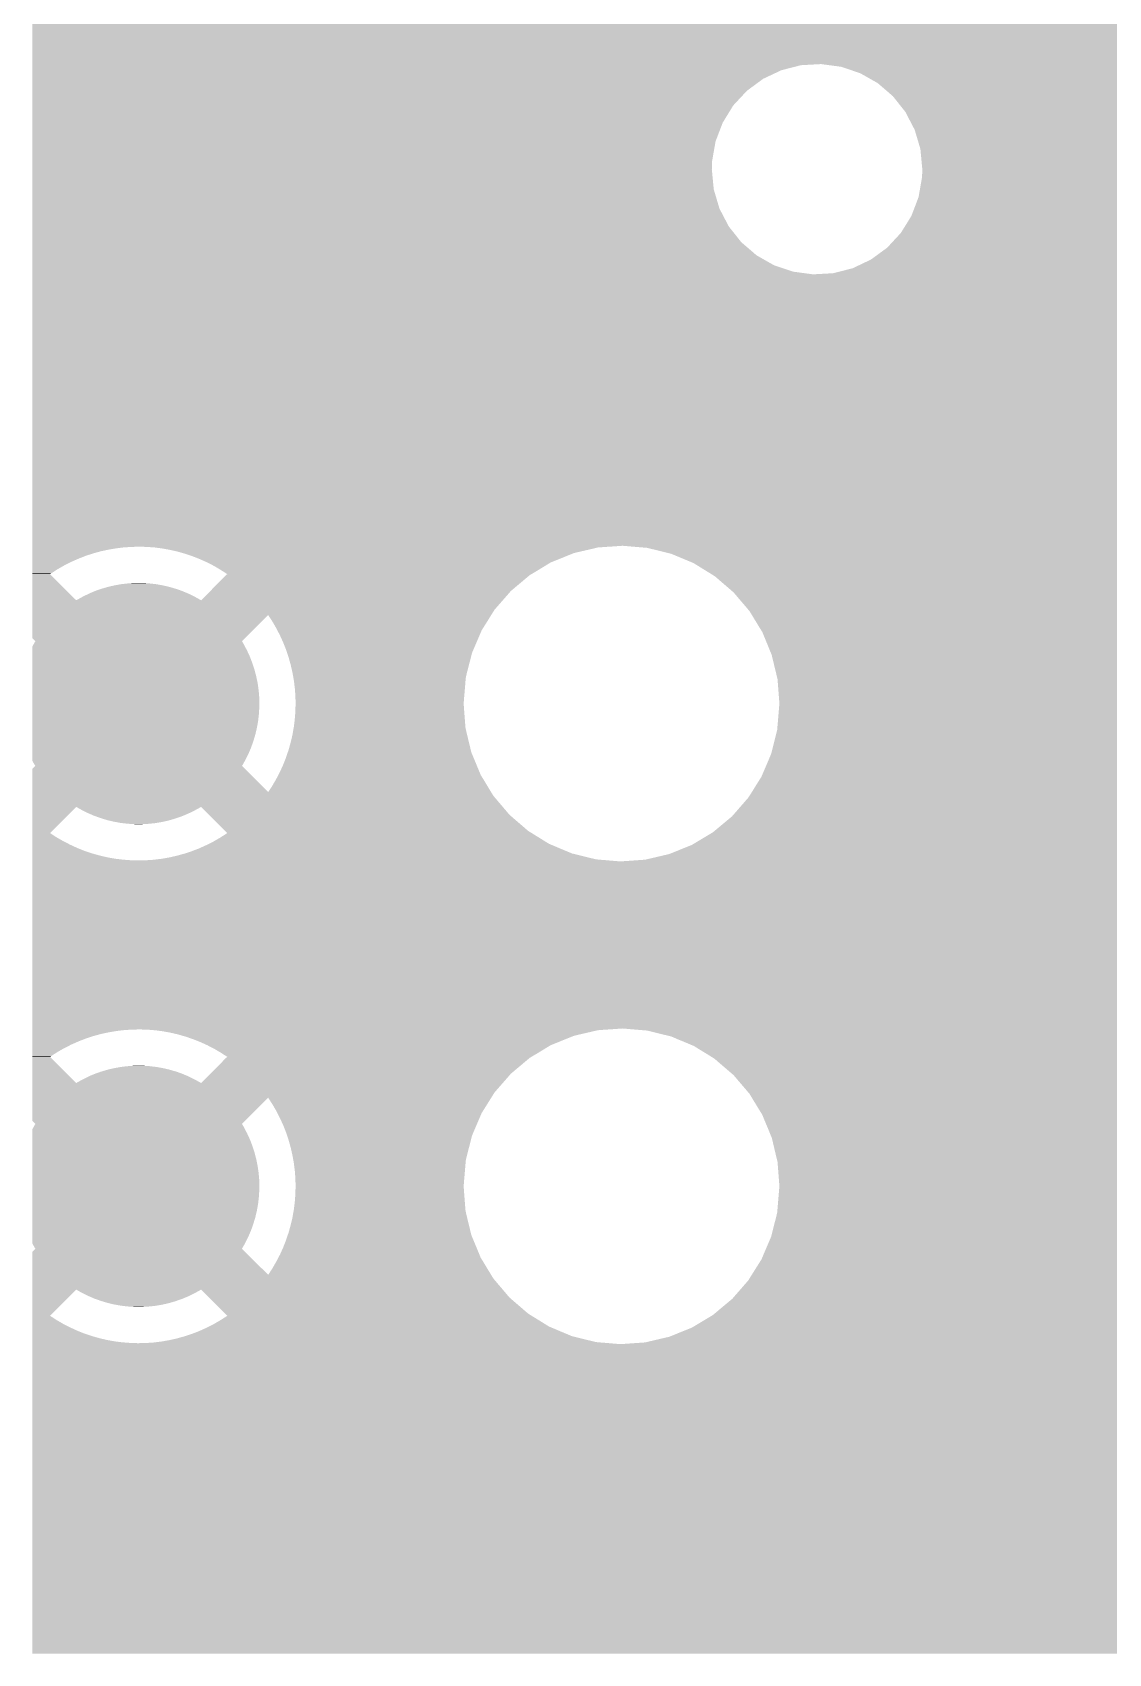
# Model space of a CAD drawing. Extents: x 295 to 953, y 10 to 290.
# Drawn here: x 737.62 to 750.07, y 71.79 to 90.56 of the extents above; entities that cross this region are included whole.
import ezdxf

# ---------------------------------------------------------------- set-up
doc = ezdxf.new("R2010")
doc.units = 0
doc.header["$LTSCALE"] = 5
doc.header["$MEASUREMENT"] = 0
doc.layers.add('PWR1', color=7, linetype='CONTINUOUS')

msp = doc.modelspace()

# ---------------------------------------------------------------- linework, layer by layer
at = {"layer": 'PWR1'}
for points in [[(737.616, 90.194), (737.616, 91.252), (832.612, 90.194), (832.612, 91.252)], [(737.616, 90.181), (737.616, 90.194), (746.509, 90.181), (746.742, 90.194)], [(737.616, 90.123), (737.616, 90.181), (746.283, 90.123), (746.509, 90.181)], [(737.616, 90.024), (737.616, 90.123), (746.073, 90.024), (746.283, 90.123)], [(746.973, 90.163), (746.742, 90.194), (832.612, 90.163), (832.612, 90.194)], [(747.194, 90.089), (746.973, 90.163), (832.612, 90.089), (832.612, 90.163)], [(747.397, 89.974), (747.194, 90.089), (832.612, 89.974), (832.612, 90.089)], [(737.616, 89.886), (737.616, 90.024), (745.885, 89.886), (746.073, 90.024)], [(747.574, 89.822), (747.397, 89.974), (832.612, 89.822), (832.612, 89.974)], [(737.616, 89.715), (737.616, 89.886), (745.726, 89.715), (745.885, 89.886)], [(737.616, 89.516), (737.616, 89.715), (745.604, 89.516), (745.726, 89.715)], [(747.718, 89.64), (747.574, 89.822), (832.612, 89.64), (832.612, 89.822)], [(747.793, 89.496), (747.718, 89.64), (832.612, 89.496), (832.612, 89.64)], [(737.616, 89.299), (737.616, 89.516), (745.521, 89.299), (745.604, 89.516)], [(747.8, 89.482), (747.793, 89.496), (796.801, 89.482), (797.034, 89.496)], [(747.826, 89.433), (747.8, 89.482), (796.606, 89.433), (796.801, 89.482)], [(747.828, 89.425), (747.826, 89.433), (796.575, 89.425), (796.606, 89.433)], [(747.858, 89.325), (747.828, 89.425), (796.365, 89.325), (796.575, 89.425)], [(737.616, 89.069), (737.616, 89.299), (745.481, 89.069), (745.521, 89.299)], [(747.892, 89.209), (747.858, 89.325), (796.206, 89.209), (796.365, 89.325)], [(747.894, 89.187), (747.892, 89.209), (796.177, 89.187), (796.206, 89.209)], [(747.91, 89.016), (747.894, 89.187), (796.018, 89.016), (796.177, 89.187)], [(737.616, 88.977), (737.616, 89.069), (745.478, 88.977), (745.481, 89.069)], [(737.616, 88.745), (737.616, 88.977), (745.5, 88.745), (745.478, 88.977)], [(747.914, 88.977), (747.91, 89.016), (795.994, 88.977), (796.018, 89.016)], [(747.911, 88.885), (747.914, 88.977), (795.938, 88.885), (795.994, 88.977)], [(747.871, 88.656), (747.899, 88.818), (795.834, 88.656), (795.896, 88.818)], [(747.899, 88.818), (747.911, 88.885), (795.896, 88.818), (795.938, 88.885)], [(737.616, 88.522), (737.616, 88.745), (745.566, 88.522), (745.5, 88.745)], [(747.788, 88.438), (747.85, 88.6), (795.785, 88.438), (795.813, 88.6)], [(747.85, 88.6), (747.871, 88.656), (795.813, 88.6), (795.834, 88.656)], [(737.616, 88.315), (737.616, 88.522), (745.674, 88.315), (745.566, 88.522)], [(747.747, 88.37), (747.788, 88.438), (795.773, 88.37), (795.785, 88.438)], [(737.616, 88.132), (737.616, 88.315), (745.819, 88.132), (745.674, 88.315)], [(747.507, 88.068), (747.666, 88.24), (795.79, 88.068), (795.774, 88.24)], [(747.666, 88.24), (747.69, 88.279), (795.774, 88.24), (795.77, 88.279)], [(747.69, 88.279), (747.747, 88.37), (795.77, 88.279), (795.773, 88.37)], [(737.616, 87.98), (737.616, 88.132), (745.996, 87.98), (745.819, 88.132)], [(747.319, 87.931), (747.478, 88.047), (795.826, 87.931), (795.792, 88.047)], [(747.478, 88.047), (747.507, 88.068), (795.792, 88.047), (795.79, 88.068)], [(737.616, 87.865), (737.616, 87.98), (746.198, 87.865), (745.996, 87.98)], [(737.616, 87.791), (737.616, 87.865), (746.419, 87.791), (746.198, 87.865)], [(747.078, 87.823), (747.109, 87.831), (795.858, 87.823), (795.856, 87.831)], [(747.109, 87.831), (747.319, 87.931), (795.856, 87.831), (795.826, 87.931)], [(737.616, 87.76), (737.616, 87.791), (746.65, 87.76), (746.419, 87.791)], [(737.616, 87.616), (737.616, 87.76), (795.966, 87.616), (795.891, 87.76)], [(746.65, 87.76), (746.883, 87.773), (795.891, 87.76), (795.884, 87.773)], [(746.883, 87.773), (747.078, 87.823), (795.884, 87.773), (795.858, 87.823)], [(737.616, 87.434), (737.616, 87.616), (796.111, 87.434), (795.966, 87.616)], [(737.616, 87.282), (737.616, 87.434), (796.288, 87.282), (796.111, 87.434)], [(737.616, 87.167), (737.616, 87.282), (796.49, 87.167), (796.288, 87.282)], [(737.616, 87.092), (737.616, 87.167), (796.711, 87.092), (796.49, 87.167)], [(737.616, 87.061), (737.616, 87.092), (796.942, 87.061), (796.711, 87.092)], [(737.616, 85.864), (737.616, 87.061), (832.612, 85.864), (832.612, 87.061)], [(737.616, 85.85), (737.616, 85.864), (753.634, 85.85), (753.867, 85.864)], [(737.616, 85.793), (737.616, 85.85), (753.408, 85.793), (753.634, 85.85)], [(737.616, 85.693), (737.616, 85.793), (753.197, 85.693), (753.408, 85.793)], [(737.616, 85.555), (737.616, 85.693), (753.009, 85.555), (753.197, 85.693)], [(737.616, 85.384), (737.616, 85.555), (752.851, 85.384), (753.009, 85.555)], [(737.616, 85.186), (737.616, 85.384), (752.728, 85.186), (752.851, 85.384)], [(737.616, 84.968), (737.616, 85.186), (752.646, 84.968), (752.728, 85.186)], [(737.616, 84.738), (737.616, 84.968), (752.606, 84.738), (752.646, 84.968)], [(737.616, 84.646), (737.616, 84.738), (752.603, 84.646), (752.606, 84.738)], [(737.616, 84.618), (737.616, 84.646), (752.605, 84.618), (752.603, 84.646)], [(737.616, 84.607), (737.616, 84.618), (744.29, 84.607), (744.444, 84.618)], [(737.616, 84.605), (737.616, 84.607), (738.763, 84.605), (738.853, 84.607)], [(737.616, 84.599), (737.616, 84.605), (738.673, 84.599), (738.763, 84.605)], [(737.616, 84.588), (737.616, 84.599), (738.583, 84.588), (738.673, 84.599)], [(737.616, 84.573), (737.616, 84.588), (738.495, 84.573), (738.583, 84.588)], [(737.616, 84.554), (737.616, 84.573), (738.407, 84.554), (738.495, 84.573)], [(737.616, 84.53), (737.616, 84.554), (738.32, 84.53), (738.407, 84.554)], [(737.616, 84.502), (737.616, 84.53), (738.234, 84.502), (738.32, 84.53)], [(737.616, 84.469), (737.616, 84.502), (738.15, 84.469), (738.234, 84.502)], [(737.616, 84.433), (737.616, 84.469), (738.068, 84.433), (738.15, 84.469)], [(738.943, 84.605), (738.853, 84.607), (744.253, 84.605), (744.29, 84.607)], [(739.028, 84.598), (738.943, 84.605), (744.16, 84.598), (744.253, 84.605)], [(739.033, 84.598), (739.028, 84.598), (744.158, 84.598), (744.16, 84.598)], [(739.122, 84.586), (739.033, 84.598), (744.108, 84.586), (744.158, 84.598)], [(739.211, 84.57), (739.122, 84.586), (744.04, 84.57), (744.108, 84.586)], [(739.298, 84.55), (739.211, 84.57), (743.952, 84.55), (744.04, 84.57)], [(739.356, 84.533), (739.298, 84.55), (743.881, 84.533), (743.952, 84.55)], [(739.385, 84.525), (739.356, 84.533), (743.861, 84.525), (743.881, 84.533)], [(739.47, 84.496), (739.385, 84.525), (743.79, 84.496), (743.861, 84.525)], [(739.554, 84.463), (739.47, 84.496), (743.708, 84.463), (743.79, 84.496)], [(739.636, 84.426), (739.554, 84.463), (743.617, 84.426), (743.708, 84.463)], [(744.729, 84.594), (744.444, 84.618), (752.608, 84.594), (752.605, 84.618)], [(745.006, 84.526), (744.729, 84.594), (752.614, 84.526), (752.608, 84.594)], [(745.27, 84.416), (745.006, 84.526), (752.625, 84.416), (752.614, 84.526)], [(737.616, 84.392), (737.616, 84.433), (737.987, 84.392), (738.068, 84.433)], [(737.616, 84.348), (737.616, 84.392), (737.909, 84.348), (737.987, 84.392)], [(737.616, 84.299), (737.616, 84.348), (737.833, 84.299), (737.909, 84.348)], [(737.616, 84.29), (737.616, 84.299), (737.82, 84.29), (737.833, 84.299)], [(737.616, 83.987), (737.616, 84.29), (738.123, 83.987), (737.82, 84.29)], [(739.716, 84.385), (739.636, 84.426), (743.548, 84.385), (743.616, 84.426)], [(739.636, 84.426), (739.636, 84.426), (743.616, 84.426), (743.617, 84.426)], [(739.675, 84.095), (739.858, 84.279), (743.153, 84.095), (743.372, 84.279)], [(739.794, 84.339), (739.716, 84.385), (743.473, 84.339), (743.548, 84.385)], [(739.87, 84.29), (739.794, 84.339), (743.391, 84.29), (743.473, 84.339)], [(739.858, 84.279), (739.87, 84.29), (743.372, 84.279), (743.391, 84.29)], [(745.272, 84.414), (745.27, 84.416), (752.625, 84.414), (752.625, 84.416)], [(745.513, 84.265), (745.272, 84.414), (752.669, 84.265), (752.625, 84.414)], [(745.599, 84.191), (745.513, 84.265), (752.691, 84.191), (752.669, 84.265)], [(738.277, 84.068), (738.336, 84.092), (739.412, 84.068), (739.354, 84.092)], [(738.336, 84.092), (738.35, 84.098), (739.354, 84.092), (739.339, 84.098)], [(738.35, 84.098), (738.411, 84.119), (739.339, 84.098), (739.28, 84.119)], [(738.411, 84.119), (738.425, 84.123), (739.28, 84.119), (739.264, 84.123)], [(738.425, 84.123), (738.487, 84.141), (739.264, 84.123), (739.204, 84.141)], [(738.487, 84.141), (738.501, 84.145), (739.204, 84.141), (739.188, 84.145)], [(738.501, 84.145), (738.564, 84.159), (739.188, 84.145), (739.127, 84.159)], [(738.564, 84.159), (738.578, 84.162), (739.127, 84.159), (739.11, 84.162)], [(738.578, 84.162), (738.642, 84.173), (739.11, 84.162), (739.05, 84.173)], [(738.642, 84.173), (738.656, 84.175), (739.05, 84.173), (739.031, 84.175)], [(738.656, 84.175), (738.722, 84.182), (739.031, 84.175), (738.971, 84.182)], [(738.722, 84.182), (738.734, 84.184), (738.971, 84.182), (738.95, 84.184)], [(738.734, 84.184), (738.805, 84.187), (738.95, 84.184), (738.892, 84.187)], [(738.805, 84.187), (738.813, 84.188), (738.892, 84.187), (738.813, 84.188)], [(739.567, 83.987), (739.675, 84.095), (743.059, 83.987), (743.153, 84.095)], [(745.729, 84.079), (745.599, 84.191), (752.749, 84.079), (752.691, 84.191)], [(745.81, 83.984), (745.729, 84.079), (752.798, 83.984), (752.749, 84.079)], [(737.616, 83.88), (737.616, 83.987), (742.965, 83.88), (743.059, 83.987)], [(738.123, 83.987), (738.137, 83.995), (739.567, 83.987), (739.553, 83.995)], [(738.137, 83.995), (738.193, 84.026), (739.553, 83.995), (739.498, 84.026)], [(738.193, 84.026), (738.206, 84.033), (739.498, 84.026), (739.483, 84.033)], [(738.206, 84.033), (738.264, 84.061), (739.483, 84.033), (739.427, 84.061)], [(738.264, 84.061), (738.277, 84.068), (739.427, 84.061), (739.412, 84.068)], [(745.914, 83.862), (745.81, 83.984), (752.896, 83.862), (752.798, 83.984)], [(737.616, 83.816), (737.616, 83.88), (742.925, 83.816), (742.965, 83.88)], [(737.616, 83.547), (737.616, 83.816), (740.074, 83.547), (740.344, 83.816)], [(740.397, 83.734), (740.344, 83.816), (742.874, 83.734), (742.925, 83.816)], [(740.442, 83.656), (740.397, 83.734), (742.825, 83.656), (742.874, 83.734)], [(745.951, 83.801), (745.914, 83.862), (752.943, 83.801), (752.896, 83.862)], [(746.043, 83.65), (745.951, 83.801), (753.12, 83.65), (752.943, 83.801)], [(737.616, 83.546), (737.616, 83.547), (740.074, 83.546), (740.074, 83.547)], [(737.649, 83.513), (737.616, 83.546), (740.041, 83.513), (740.074, 83.546)], [(737.626, 83.472), (737.649, 83.513), (740.065, 83.472), (740.041, 83.513)], [(740.451, 83.638), (740.442, 83.656), (742.814, 83.638), (742.825, 83.656)], [(740.483, 83.575), (740.451, 83.638), (742.787, 83.575), (742.814, 83.638)], [(740.52, 83.493), (740.483, 83.575), (742.752, 83.493), (742.787, 83.575)], [(746.063, 83.618), (746.043, 83.65), (753.177, 83.618), (753.12, 83.65)], [(746.097, 83.535), (746.063, 83.618), (753.323, 83.535), (753.177, 83.618)], [(746.128, 83.46), (746.097, 83.535), (753.544, 83.46), (753.323, 83.535)], [(737.616, 83.454), (737.626, 83.472), (740.074, 83.454), (740.065, 83.472)], [(737.616, 83.402), (737.616, 83.454), (740.101, 83.402), (740.074, 83.454)], [(737.616, 83.33), (737.616, 83.402), (740.134, 83.33), (740.101, 83.402)], [(737.616, 83.256), (737.616, 83.33), (740.162, 83.256), (740.134, 83.33)], [(740.553, 83.409), (740.52, 83.493), (742.716, 83.409), (742.752, 83.493)], [(740.564, 83.375), (740.553, 83.409), (742.702, 83.375), (742.716, 83.409)], [(740.581, 83.324), (740.564, 83.375), (742.689, 83.324), (742.702, 83.375)], [(740.605, 83.237), (740.581, 83.324), (742.667, 83.237), (742.689, 83.324)], [(746.14, 83.429), (746.128, 83.46), (753.775, 83.429), (753.544, 83.46)], [(746.148, 83.41), (746.14, 83.429), (819.307, 83.41), (819.358, 83.429)], [(746.171, 83.354), (746.148, 83.41), (819.188, 83.354), (819.307, 83.41)], [(746.211, 83.187), (746.171, 83.354), (818.835, 83.187), (819.188, 83.354)], [(737.616, 83.181), (737.616, 83.256), (740.186, 83.181), (740.162, 83.256)], [(737.616, 83.105), (737.616, 83.181), (740.206, 83.105), (740.186, 83.181)], [(740.625, 83.149), (740.605, 83.237), (742.644, 83.149), (742.667, 83.237)], [(740.634, 83.099), (740.625, 83.149), (742.632, 83.099), (742.644, 83.149)], [(746.238, 83.076), (746.211, 83.187), (818.645, 83.076), (818.835, 83.187)], [(737.616, 83.027), (737.616, 83.105), (740.222, 83.027), (740.206, 83.105)], [(737.616, 82.949), (737.616, 83.027), (740.233, 82.949), (740.222, 83.027)], [(737.616, 82.87), (737.616, 82.949), (740.24, 82.87), (740.233, 82.949)], [(740.641, 83.06), (740.634, 83.099), (742.628, 83.06), (742.632, 83.099)], [(740.652, 82.971), (740.641, 83.06), (742.621, 82.971), (742.628, 83.06)], [(740.659, 82.881), (740.652, 82.971), (742.613, 82.881), (742.621, 82.971)], [(746.25, 82.924), (746.238, 83.076), (818.384, 82.924), (818.645, 83.076)], [(737.616, 82.791), (737.616, 82.87), (740.242, 82.791), (740.24, 82.87)], [(737.616, 82.744), (737.616, 82.791), (740.241, 82.744), (740.242, 82.791)], [(740.658, 82.693), (740.661, 82.791), (742.613, 82.693), (742.606, 82.791)], [(740.661, 82.791), (740.659, 82.881), (742.606, 82.791), (742.613, 82.881)], [(746.246, 82.623), (746.26, 82.791), (817.958, 82.623), (818.196, 82.791)], [(746.26, 82.791), (746.25, 82.924), (818.196, 82.791), (818.384, 82.924)], [(737.616, 82.665), (737.616, 82.744), (740.236, 82.665), (740.241, 82.744)], [(737.616, 82.587), (737.616, 82.665), (740.227, 82.587), (740.236, 82.665)], [(737.616, 82.509), (737.616, 82.587), (740.213, 82.509), (740.227, 82.587)], [(740.64, 82.514), (740.651, 82.603), (742.627, 82.514), (742.62, 82.603)], [(740.651, 82.603), (740.658, 82.693), (742.62, 82.603), (742.613, 82.693)], [(746.234, 82.484), (746.246, 82.623), (817.792, 82.484), (817.958, 82.623)], [(737.616, 82.432), (737.616, 82.509), (740.195, 82.432), (740.213, 82.509)], [(737.616, 82.356), (737.616, 82.432), (740.172, 82.356), (740.195, 82.432)], [(740.603, 82.338), (740.624, 82.425), (742.668, 82.338), (742.647, 82.425)], [(740.624, 82.425), (740.638, 82.506), (742.647, 82.425), (742.628, 82.506)], [(740.638, 82.506), (740.64, 82.514), (742.628, 82.506), (742.627, 82.514)], [(746.185, 82.287), (746.234, 82.484), (817.558, 82.287), (817.792, 82.484)], [(737.616, 82.282), (737.616, 82.356), (740.146, 82.282), (740.172, 82.356)], [(737.616, 82.209), (737.616, 82.282), (740.115, 82.209), (740.146, 82.282)], [(737.616, 82.138), (737.616, 82.209), (740.08, 82.138), (740.115, 82.209)], [(740.55, 82.166), (740.571, 82.229), (742.72, 82.166), (742.694, 82.229)], [(740.571, 82.229), (740.579, 82.251), (742.694, 82.229), (742.689, 82.251)], [(740.579, 82.251), (740.603, 82.338), (742.689, 82.251), (742.668, 82.338)], [(746.052, 81.944), (746.164, 82.207), (817.215, 81.944), (817.477, 82.207)], [(746.164, 82.207), (746.185, 82.287), (817.477, 82.207), (817.558, 82.287)], [(737.616, 82.129), (737.616, 82.138), (740.075, 82.129), (740.08, 82.138)], [(737.616, 82.128), (737.616, 82.129), (740.074, 82.128), (740.075, 82.129)], [(737.625, 82.11), (737.616, 82.128), (740.064, 82.11), (740.074, 82.128)], [(737.616, 82.036), (737.649, 82.069), (740.074, 82.036), (740.041, 82.069)], [(737.616, 81.766), (737.616, 82.036), (740.344, 81.766), (740.074, 82.036)], [(737.649, 82.069), (737.625, 82.11), (740.041, 82.069), (740.064, 82.11)], [(740.48, 82), (740.517, 82.082), (742.789, 82), (742.755, 82.082)], [(740.517, 82.082), (740.55, 82.166), (742.755, 82.082), (742.72, 82.166)], [(740.344, 81.766), (740.393, 81.842), (742.924, 81.766), (742.878, 81.842)], [(740.393, 81.842), (740.438, 81.92), (742.878, 81.842), (742.831, 81.92)], [(740.438, 81.92), (740.461, 81.965), (742.831, 81.92), (742.803, 81.965)], [(740.461, 81.965), (740.48, 82), (742.803, 81.965), (742.789, 82)], [(745.917, 81.728), (746.036, 81.919), (817.028, 81.728), (817.189, 81.919)], [(746.036, 81.919), (746.052, 81.944), (817.189, 81.919), (817.215, 81.944)], [(737.616, 81.721), (737.616, 81.766), (742.952, 81.721), (742.924, 81.766)], [(737.616, 81.595), (737.616, 81.721), (743.059, 81.595), (742.952, 81.721)], [(745.8, 81.587), (745.878, 81.677), (804.153, 81.587), (804.343, 81.677)], [(745.878, 81.677), (745.9, 81.702), (804.343, 81.677), (804.453, 81.702)], [(745.9, 81.702), (745.914, 81.725), (804.453, 81.702), (804.549, 81.725)], [(745.914, 81.725), (745.917, 81.728), (804.549, 81.725), (804.759, 81.728)], [(737.616, 81.292), (737.616, 81.595), (737.82, 81.292), (738.123, 81.595)], [(738.137, 81.587), (738.123, 81.595), (739.553, 81.587), (739.567, 81.595)], [(738.192, 81.556), (738.137, 81.587), (739.497, 81.556), (739.553, 81.587)], [(738.207, 81.549), (738.192, 81.556), (739.484, 81.549), (739.497, 81.556)], [(738.263, 81.521), (738.207, 81.549), (739.426, 81.521), (739.484, 81.549)], [(738.278, 81.515), (738.263, 81.521), (739.413, 81.515), (739.426, 81.521)], [(738.335, 81.49), (738.278, 81.515), (739.353, 81.49), (739.413, 81.515)], [(738.351, 81.485), (738.335, 81.49), (739.34, 81.485), (739.353, 81.49)], [(738.41, 81.464), (738.351, 81.485), (739.279, 81.464), (739.34, 81.485)], [(738.426, 81.459), (738.41, 81.464), (739.265, 81.459), (739.279, 81.464)], [(738.486, 81.441), (738.426, 81.459), (739.203, 81.441), (739.265, 81.459)], [(739.659, 81.503), (739.567, 81.595), (743.137, 81.503), (743.059, 81.595)], [(739.845, 81.317), (739.659, 81.503), (743.353, 81.317), (743.137, 81.503)], [(745.494, 81.304), (745.679, 81.458), (803.853, 81.304), (803.985, 81.458)], [(745.679, 81.458), (745.713, 81.487), (803.985, 81.458), (804.022, 81.487)], [(745.713, 81.487), (745.8, 81.587), (804.022, 81.487), (804.153, 81.587)], [(737.616, 81.243), (737.616, 81.292), (737.895, 81.243), (737.82, 81.292)], [(738.502, 81.437), (738.486, 81.441), (739.189, 81.437), (739.203, 81.441)], [(738.562, 81.423), (738.502, 81.437), (739.126, 81.423), (739.189, 81.437)], [(738.58, 81.42), (738.562, 81.423), (739.112, 81.42), (739.126, 81.423)], [(738.64, 81.409), (738.58, 81.42), (739.047, 81.409), (739.112, 81.42)], [(738.659, 81.407), (738.64, 81.409), (739.034, 81.407), (739.047, 81.409)], [(738.719, 81.4), (738.659, 81.407), (738.968, 81.4), (739.034, 81.407)], [(738.74, 81.399), (738.719, 81.4), (738.956, 81.399), (738.968, 81.4)], [(738.798, 81.395), (738.74, 81.399), (738.885, 81.395), (738.956, 81.399)], [(738.877, 81.395), (738.798, 81.395), (738.877, 81.395), (738.885, 81.395)], [(739.781, 81.235), (739.857, 81.283), (743.486, 81.235), (743.408, 81.283)], [(739.87, 81.292), (739.845, 81.317), (743.394, 81.292), (743.353, 81.317)], [(739.857, 81.283), (739.87, 81.292), (743.408, 81.283), (743.394, 81.292)], [(745.249, 81.156), (745.485, 81.298), (803.772, 81.156), (803.848, 81.298)], [(745.485, 81.298), (745.494, 81.304), (803.848, 81.298), (803.853, 81.304)], [(737.616, 81.198), (737.616, 81.243), (737.973, 81.198), (737.895, 81.243)], [(737.616, 81.157), (737.616, 81.198), (738.054, 81.157), (737.973, 81.198)], [(737.616, 81.119), (737.616, 81.157), (738.136, 81.119), (738.054, 81.157)], [(737.616, 81.086), (737.616, 81.119), (738.219, 81.086), (738.136, 81.119)], [(737.616, 81.057), (737.616, 81.086), (738.305, 81.057), (738.219, 81.086)], [(739.381, 81.056), (739.456, 81.081), (743.86, 81.056), (743.801, 81.081)], [(739.456, 81.081), (739.54, 81.113), (743.801, 81.081), (743.724, 81.113)], [(739.54, 81.113), (739.622, 81.15), (743.724, 81.113), (743.637, 81.15)], [(739.622, 81.15), (739.656, 81.167), (743.637, 81.15), (743.596, 81.167)], [(739.656, 81.167), (739.703, 81.19), (743.596, 81.167), (743.558, 81.19)], [(739.703, 81.19), (739.781, 81.235), (743.558, 81.19), (743.486, 81.235)], [(744.984, 81.049), (745.14, 81.112), (803.73, 81.049), (803.748, 81.112)], [(745.14, 81.112), (745.249, 81.156), (803.748, 81.112), (803.772, 81.156)], [(737.616, 81.033), (737.616, 81.057), (738.391, 81.033), (738.305, 81.057)], [(737.616, 81.012), (737.616, 81.033), (738.479, 81.012), (738.391, 81.033)], [(737.616, 80.996), (737.616, 81.012), (738.568, 80.996), (738.479, 81.012)], [(737.616, 80.985), (737.616, 80.996), (738.657, 80.985), (738.568, 80.996)], [(737.616, 80.978), (737.616, 80.985), (738.747, 80.978), (738.657, 80.985)], [(737.616, 80.975), (737.616, 80.978), (738.837, 80.975), (738.747, 80.978)], [(737.616, 80.964), (737.616, 80.975), (744.421, 80.964), (744.29, 80.975)], [(737.616, 80.91), (737.616, 80.964), (803.69, 80.91), (803.705, 80.964)], [(737.616, 80.735), (737.616, 80.91), (803.674, 80.735), (803.69, 80.91)], [(738.837, 80.975), (738.927, 80.977), (744.29, 80.975), (744.268, 80.977)], [(738.927, 80.977), (739.017, 80.983), (744.268, 80.977), (744.193, 80.983)], [(739.017, 80.983), (739.057, 80.988), (744.193, 80.983), (744.137, 80.988)], [(739.057, 80.988), (739.106, 80.994), (744.137, 80.988), (744.113, 80.994)], [(739.106, 80.994), (739.195, 81.009), (744.113, 80.994), (744.051, 81.009)], [(739.195, 81.009), (739.283, 81.029), (744.051, 81.009), (743.971, 81.029)], [(739.283, 81.029), (739.37, 81.053), (743.971, 81.029), (743.874, 81.053)], [(739.37, 81.053), (739.381, 81.056), (743.874, 81.053), (743.86, 81.056)], [(744.421, 80.964), (744.706, 80.984), (803.705, 80.964), (803.711, 80.984)], [(744.706, 80.984), (744.984, 81.049), (803.711, 80.984), (803.73, 81.049)], [(737.616, 80.525), (737.616, 80.735), (803.696, 80.525), (803.674, 80.735)], [(737.616, 80.325), (737.616, 80.525), (803.762, 80.325), (803.696, 80.525)], [(737.616, 80.143), (737.616, 80.325), (803.869, 80.143), (803.762, 80.325)], [(737.616, 79.987), (737.616, 80.143), (804.011, 79.987), (803.869, 80.143)], [(737.616, 79.865), (737.616, 79.987), (804.183, 79.865), (804.011, 79.987)], [(737.616, 79.782), (737.616, 79.865), (804.377, 79.782), (804.183, 79.865)], [(737.616, 79.741), (737.616, 79.782), (804.584, 79.741), (804.377, 79.782)], [(737.616, 79.683), (737.616, 79.741), (815.882, 79.683), (815.904, 79.741)], [(737.616, 79.18), (737.616, 79.683), (815.742, 79.18), (815.882, 79.683)], [(737.616, 79.03), (737.616, 79.18), (815.713, 79.03), (815.742, 79.18)], [(737.616, 79.019), (737.616, 79.03), (744.29, 79.019), (744.444, 79.03)], [(737.616, 79.017), (737.616, 79.019), (738.763, 79.017), (738.853, 79.019)], [(737.616, 79.011), (737.616, 79.017), (738.673, 79.011), (738.763, 79.017)], [(737.616, 79), (737.616, 79.011), (738.583, 79), (738.673, 79.011)], [(738.943, 79.017), (738.853, 79.019), (744.253, 79.017), (744.29, 79.019)], [(739.028, 79.01), (738.943, 79.017), (744.16, 79.01), (744.253, 79.017)], [(739.033, 79.01), (739.028, 79.01), (744.158, 79.01), (744.16, 79.01)], [(739.122, 78.998), (739.033, 79.01), (744.108, 78.998), (744.158, 79.01)], [(744.729, 79.006), (744.444, 79.03), (815.709, 79.006), (815.713, 79.03)], [(737.616, 78.985), (737.616, 79), (738.495, 78.985), (738.583, 79)], [(737.616, 78.966), (737.616, 78.985), (738.407, 78.966), (738.495, 78.985)], [(737.616, 78.942), (737.616, 78.966), (738.32, 78.942), (738.407, 78.966)], [(737.616, 78.914), (737.616, 78.942), (738.234, 78.914), (738.32, 78.942)], [(737.616, 78.881), (737.616, 78.914), (738.15, 78.881), (738.234, 78.914)], [(737.616, 78.845), (737.616, 78.881), (738.068, 78.845), (738.15, 78.881)], [(737.616, 78.804), (737.616, 78.845), (737.987, 78.804), (738.068, 78.845)], [(739.211, 78.982), (739.122, 78.998), (744.04, 78.982), (744.108, 78.998)], [(739.298, 78.962), (739.211, 78.982), (743.952, 78.962), (744.04, 78.982)], [(739.356, 78.945), (739.298, 78.962), (743.881, 78.945), (743.952, 78.962)], [(739.385, 78.937), (739.356, 78.945), (743.861, 78.937), (743.881, 78.945)], [(739.47, 78.908), (739.385, 78.937), (743.79, 78.908), (743.861, 78.937)], [(739.554, 78.875), (739.47, 78.908), (743.708, 78.875), (743.79, 78.908)], [(739.636, 78.838), (739.554, 78.875), (743.617, 78.838), (743.708, 78.875)], [(739.716, 78.797), (739.636, 78.838), (743.548, 78.797), (743.616, 78.838)], [(739.636, 78.838), (739.636, 78.838), (743.616, 78.838), (743.617, 78.838)], [(745.006, 78.938), (744.729, 79.006), (815.696, 78.938), (815.709, 79.006)], [(745.053, 78.919), (745.006, 78.938), (815.692, 78.919), (815.696, 78.938)], [(745.061, 78.915), (745.053, 78.919), (764.877, 78.915), (764.973, 78.919)], [(745.079, 78.907), (745.061, 78.915), (764.78, 78.907), (764.877, 78.915)], [(745.109, 78.895), (745.079, 78.907), (764.684, 78.895), (764.78, 78.907)], [(745.148, 78.879), (745.109, 78.895), (764.589, 78.879), (764.684, 78.895)], [(745.198, 78.858), (745.148, 78.879), (764.494, 78.858), (764.589, 78.879)], [(745.259, 78.832), (745.198, 78.858), (764.401, 78.832), (764.494, 78.858)], [(745.27, 78.828), (745.259, 78.832), (764.387, 78.828), (764.401, 78.832)], [(745.31, 78.803), (745.27, 78.828), (764.309, 78.803), (764.387, 78.828)], [(737.616, 78.76), (737.616, 78.804), (737.909, 78.76), (737.987, 78.804)], [(737.616, 78.711), (737.616, 78.76), (737.833, 78.711), (737.909, 78.76)], [(737.616, 78.702), (737.616, 78.711), (737.82, 78.702), (737.833, 78.711)], [(737.616, 78.399), (737.616, 78.702), (738.123, 78.399), (737.82, 78.702)], [(739.675, 78.507), (739.858, 78.691), (743.153, 78.507), (743.372, 78.691)], [(739.794, 78.751), (739.716, 78.797), (743.473, 78.751), (743.548, 78.797)], [(739.87, 78.702), (739.794, 78.751), (743.391, 78.702), (743.473, 78.751)], [(739.858, 78.691), (739.87, 78.702), (743.372, 78.691), (743.391, 78.702)], [(745.365, 78.769), (745.31, 78.803), (764.218, 78.769), (764.309, 78.803)], [(745.427, 78.731), (745.365, 78.769), (764.129, 78.731), (764.218, 78.769)], [(745.495, 78.689), (745.427, 78.731), (764.042, 78.689), (764.129, 78.731)], [(745.513, 78.677), (745.495, 78.689), (764.021, 78.677), (764.042, 78.689)], [(745.553, 78.642), (745.513, 78.677), (763.957, 78.642), (764.021, 78.677)], [(745.582, 78.617), (745.553, 78.642), (763.914, 78.617), (763.957, 78.642)], [(738.193, 78.438), (738.206, 78.445), (739.498, 78.438), (739.483, 78.445)], [(738.206, 78.445), (738.264, 78.473), (739.483, 78.445), (739.427, 78.473)], [(738.264, 78.473), (738.277, 78.48), (739.427, 78.473), (739.412, 78.48)], [(738.277, 78.48), (738.336, 78.504), (739.412, 78.48), (739.354, 78.504)], [(738.336, 78.504), (738.35, 78.51), (739.354, 78.504), (739.339, 78.51)], [(738.35, 78.51), (738.411, 78.531), (739.339, 78.51), (739.28, 78.531)], [(738.411, 78.531), (738.425, 78.535), (739.28, 78.531), (739.264, 78.535)], [(738.425, 78.535), (738.487, 78.553), (739.264, 78.535), (739.204, 78.553)], [(738.487, 78.553), (738.501, 78.557), (739.204, 78.553), (739.188, 78.557)], [(738.501, 78.557), (738.564, 78.571), (739.188, 78.557), (739.127, 78.571)], [(738.564, 78.571), (738.578, 78.574), (739.127, 78.571), (739.11, 78.574)], [(738.578, 78.574), (738.642, 78.585), (739.11, 78.574), (739.05, 78.585)], [(738.642, 78.585), (738.656, 78.587), (739.05, 78.585), (739.031, 78.587)], [(738.656, 78.587), (738.722, 78.594), (739.031, 78.587), (738.971, 78.594)], [(738.722, 78.594), (738.734, 78.596), (738.971, 78.594), (738.95, 78.596)], [(738.734, 78.596), (738.805, 78.599), (738.95, 78.596), (738.892, 78.599)], [(738.805, 78.599), (738.813, 78.6), (738.892, 78.599), (738.813, 78.6)], [(739.567, 78.399), (739.675, 78.507), (743.059, 78.399), (743.153, 78.507)], [(745.729, 78.491), (745.582, 78.617), (764.04, 78.491), (763.914, 78.617)], [(745.914, 78.274), (745.729, 78.491), (764.258, 78.274), (764.04, 78.491)], [(737.616, 78.292), (737.616, 78.399), (742.965, 78.292), (743.059, 78.399)], [(737.616, 78.228), (737.616, 78.292), (742.925, 78.228), (742.965, 78.292)], [(738.123, 78.399), (738.137, 78.407), (739.567, 78.399), (739.553, 78.407)], [(738.137, 78.407), (738.193, 78.438), (739.553, 78.407), (739.498, 78.438)], [(745.955, 78.206), (745.914, 78.274), (764.326, 78.206), (764.258, 78.274)], [(737.616, 77.959), (737.616, 78.228), (740.074, 77.959), (740.344, 78.228)], [(740.397, 78.146), (740.344, 78.228), (742.874, 78.146), (742.925, 78.228)], [(740.442, 78.068), (740.397, 78.146), (742.825, 78.068), (742.874, 78.146)], [(746.026, 78.089), (745.955, 78.206), (769.116, 78.089), (769.233, 78.206)], [(746.056, 78.041), (746.026, 78.089), (769.08, 78.041), (769.116, 78.089)], [(737.616, 77.958), (737.616, 77.959), (740.074, 77.958), (740.074, 77.959)], [(737.649, 77.925), (737.616, 77.958), (740.041, 77.925), (740.074, 77.958)], [(737.616, 77.866), (737.626, 77.884), (740.074, 77.866), (740.065, 77.884)], [(737.626, 77.884), (737.649, 77.925), (740.065, 77.884), (740.041, 77.925)], [(740.451, 78.05), (740.442, 78.068), (742.814, 78.05), (742.825, 78.068)], [(740.483, 77.987), (740.451, 78.05), (742.787, 77.987), (742.814, 78.05)], [(740.52, 77.905), (740.483, 77.987), (742.752, 77.905), (742.787, 77.987)], [(740.553, 77.821), (740.52, 77.905), (742.716, 77.821), (742.752, 77.905)], [(746.063, 78.03), (746.056, 78.041), (752.563, 78.03), (752.749, 78.041)], [(746.064, 78.027), (746.063, 78.03), (752.516, 78.027), (752.563, 78.03)], [(746.087, 77.969), (746.064, 78.027), (752.29, 77.969), (752.516, 78.027)], [(746.129, 77.87), (746.087, 77.969), (752.08, 77.87), (752.29, 77.969)], [(737.616, 77.814), (737.616, 77.866), (740.101, 77.814), (740.074, 77.866)], [(737.616, 77.742), (737.616, 77.814), (740.134, 77.742), (740.101, 77.814)], [(737.616, 77.668), (737.616, 77.742), (740.162, 77.668), (740.134, 77.742)], [(740.564, 77.787), (740.553, 77.821), (742.702, 77.787), (742.716, 77.821)], [(740.581, 77.736), (740.564, 77.787), (742.689, 77.736), (742.702, 77.787)], [(740.605, 77.649), (740.581, 77.736), (742.667, 77.649), (742.689, 77.736)], [(746.171, 77.766), (746.129, 77.87), (751.938, 77.766), (752.08, 77.87)], [(746.18, 77.732), (746.171, 77.766), (751.892, 77.732), (751.938, 77.766)], [(746.22, 77.561), (746.18, 77.732), (751.734, 77.561), (751.892, 77.732)], [(737.616, 77.593), (737.616, 77.668), (740.186, 77.593), (740.162, 77.668)], [(737.616, 77.517), (737.616, 77.593), (740.206, 77.517), (740.186, 77.593)], [(737.616, 77.439), (737.616, 77.517), (740.222, 77.439), (740.206, 77.517)], [(740.625, 77.561), (740.605, 77.649), (742.644, 77.561), (742.667, 77.649)], [(740.634, 77.511), (740.625, 77.561), (742.632, 77.511), (742.644, 77.561)], [(740.641, 77.472), (740.634, 77.511), (742.628, 77.472), (742.632, 77.511)], [(746.238, 77.488), (746.22, 77.561), (751.688, 77.488), (751.734, 77.561)], [(737.616, 77.361), (737.616, 77.439), (740.233, 77.361), (740.222, 77.439)], [(737.616, 77.282), (737.616, 77.361), (740.24, 77.282), (740.233, 77.361)], [(740.652, 77.383), (740.641, 77.472), (742.621, 77.383), (742.628, 77.472)], [(740.659, 77.293), (740.652, 77.383), (742.613, 77.293), (742.621, 77.383)], [(746.248, 77.363), (746.238, 77.488), (751.611, 77.363), (751.688, 77.488)], [(746.26, 77.203), (746.248, 77.363), (751.55, 77.203), (751.611, 77.363)], [(737.616, 77.203), (737.616, 77.282), (740.242, 77.203), (740.24, 77.282)], [(737.616, 77.156), (737.616, 77.203), (740.241, 77.156), (740.242, 77.203)], [(737.616, 77.077), (737.616, 77.156), (740.236, 77.077), (740.241, 77.156)], [(740.658, 77.105), (740.661, 77.203), (742.613, 77.105), (742.606, 77.203)], [(740.661, 77.203), (740.659, 77.293), (742.606, 77.203), (742.613, 77.293)], [(746.236, 76.915), (746.255, 77.145), (751.488, 76.915), (751.528, 77.145)], [(746.255, 77.145), (746.26, 77.203), (751.528, 77.145), (751.55, 77.203)], [(737.616, 76.999), (737.616, 77.077), (740.227, 76.999), (740.236, 77.077)], [(737.616, 76.921), (737.616, 76.999), (740.213, 76.921), (740.227, 76.999)], [(740.64, 76.926), (740.651, 77.015), (742.627, 76.926), (742.62, 77.015)], [(740.651, 77.015), (740.658, 77.105), (742.62, 77.015), (742.613, 77.105)], [(737.616, 76.844), (737.616, 76.921), (740.195, 76.844), (740.213, 76.921)], [(737.616, 76.768), (737.616, 76.844), (740.172, 76.768), (740.195, 76.844)], [(737.616, 76.694), (737.616, 76.768), (740.146, 76.694), (740.172, 76.768)], [(740.603, 76.75), (740.624, 76.837), (742.668, 76.75), (742.647, 76.837)], [(740.624, 76.837), (740.638, 76.918), (742.647, 76.837), (742.628, 76.918)], [(740.638, 76.918), (740.64, 76.926), (742.628, 76.918), (742.627, 76.926)], [(746.164, 76.619), (746.216, 76.823), (751.505, 76.619), (751.485, 76.823)], [(746.216, 76.823), (746.234, 76.896), (751.485, 76.823), (751.488, 76.896)], [(746.234, 76.896), (746.236, 76.915), (751.488, 76.896), (751.488, 76.915)], [(737.616, 76.621), (737.616, 76.694), (740.115, 76.621), (740.146, 76.694)], [(737.616, 76.55), (737.616, 76.621), (740.08, 76.55), (740.115, 76.621)], [(740.517, 76.494), (740.55, 76.578), (742.755, 76.494), (742.72, 76.578)], [(740.55, 76.578), (740.571, 76.641), (742.72, 76.578), (742.694, 76.641)], [(740.571, 76.641), (740.579, 76.663), (742.694, 76.641), (742.689, 76.663)], [(740.579, 76.663), (740.603, 76.75), (742.689, 76.663), (742.668, 76.75)], [(746.057, 76.368), (746.152, 76.591), (751.573, 76.368), (751.507, 76.591)], [(746.152, 76.591), (746.164, 76.619), (751.507, 76.591), (751.505, 76.619)], [(737.616, 76.541), (737.616, 76.55), (740.075, 76.541), (740.08, 76.55)], [(737.616, 76.54), (737.616, 76.541), (740.074, 76.54), (740.075, 76.541)], [(737.625, 76.522), (737.616, 76.54), (740.064, 76.522), (740.074, 76.54)], [(737.616, 76.448), (737.649, 76.481), (740.074, 76.448), (740.041, 76.481)], [(737.616, 76.178), (737.616, 76.448), (740.344, 76.178), (740.074, 76.448)], [(737.649, 76.481), (737.625, 76.522), (740.041, 76.481), (740.064, 76.522)], [(740.461, 76.377), (740.48, 76.412), (742.803, 76.377), (742.789, 76.412)], [(740.48, 76.412), (740.517, 76.494), (742.789, 76.412), (742.755, 76.494)], [(740.344, 76.178), (740.393, 76.254), (742.924, 76.178), (742.878, 76.254)], [(740.393, 76.254), (740.438, 76.332), (742.878, 76.254), (742.831, 76.332)], [(740.438, 76.332), (740.461, 76.377), (742.831, 76.332), (742.803, 76.377)], [(745.929, 76.161), (746.052, 76.356), (751.681, 76.161), (751.579, 76.356)], [(746.052, 76.356), (746.057, 76.368), (751.579, 76.356), (751.573, 76.368)], [(737.616, 76.133), (737.616, 76.178), (742.952, 76.133), (742.924, 76.178)], [(737.616, 76.007), (737.616, 76.133), (743.059, 76.007), (742.952, 76.133)], [(737.616, 75.704), (737.616, 76.007), (737.82, 75.704), (738.123, 76.007)], [(738.137, 75.999), (738.123, 76.007), (739.553, 75.999), (739.567, 76.007)], [(739.659, 75.915), (739.567, 76.007), (743.137, 75.915), (743.059, 76.007)], [(745.782, 75.978), (745.9, 76.114), (751.826, 75.978), (751.718, 76.114)], [(745.9, 76.114), (745.929, 76.161), (751.718, 76.114), (751.681, 76.161)], [(738.192, 75.968), (738.137, 75.999), (739.497, 75.968), (739.553, 75.999)], [(738.207, 75.961), (738.192, 75.968), (739.484, 75.961), (739.497, 75.968)], [(738.263, 75.933), (738.207, 75.961), (739.426, 75.933), (739.484, 75.961)], [(738.278, 75.927), (738.263, 75.933), (739.413, 75.927), (739.426, 75.933)], [(738.335, 75.902), (738.278, 75.927), (739.353, 75.902), (739.413, 75.927)], [(738.351, 75.897), (738.335, 75.902), (739.34, 75.897), (739.353, 75.902)], [(738.41, 75.876), (738.351, 75.897), (739.279, 75.876), (739.34, 75.897)], [(738.426, 75.871), (738.41, 75.876), (739.265, 75.871), (739.279, 75.876)], [(738.486, 75.853), (738.426, 75.871), (739.203, 75.853), (739.265, 75.871)], [(738.502, 75.849), (738.486, 75.853), (739.189, 75.849), (739.203, 75.853)], [(738.562, 75.835), (738.502, 75.849), (739.126, 75.835), (739.189, 75.849)], [(738.58, 75.832), (738.562, 75.835), (739.112, 75.832), (739.126, 75.835)], [(738.64, 75.821), (738.58, 75.832), (739.047, 75.821), (739.112, 75.832)], [(738.659, 75.819), (738.64, 75.821), (739.034, 75.819), (739.047, 75.821)], [(738.719, 75.812), (738.659, 75.819), (738.968, 75.812), (739.034, 75.819)], [(739.845, 75.729), (739.659, 75.915), (743.353, 75.729), (743.137, 75.915)], [(745.494, 75.716), (745.626, 75.827), (752.198, 75.716), (752.003, 75.827)], [(745.626, 75.827), (745.713, 75.899), (752.003, 75.827), (751.918, 75.899)], [(745.713, 75.899), (745.782, 75.978), (751.918, 75.899), (751.826, 75.978)], [(737.616, 75.655), (737.616, 75.704), (737.895, 75.655), (737.82, 75.704)], [(737.616, 75.61), (737.616, 75.655), (737.973, 75.61), (737.895, 75.655)], [(738.74, 75.811), (738.719, 75.812), (738.956, 75.811), (738.968, 75.812)], [(738.798, 75.807), (738.74, 75.811), (738.885, 75.807), (738.956, 75.811)], [(738.877, 75.807), (738.798, 75.807), (738.877, 75.807), (738.885, 75.807)], [(739.703, 75.602), (739.781, 75.647), (743.558, 75.602), (743.486, 75.647)], [(739.781, 75.647), (739.857, 75.695), (743.486, 75.647), (743.408, 75.695)], [(739.87, 75.704), (739.845, 75.729), (743.394, 75.704), (743.353, 75.729)], [(739.857, 75.695), (739.87, 75.704), (743.408, 75.695), (743.394, 75.704)], [(745.312, 75.606), (745.363, 75.637), (752.657, 75.606), (752.426, 75.637)], [(745.363, 75.637), (745.487, 75.711), (752.426, 75.637), (752.205, 75.711)], [(745.487, 75.711), (745.494, 75.716), (752.205, 75.711), (752.198, 75.716)], [(737.616, 75.569), (737.616, 75.61), (738.054, 75.569), (737.973, 75.61)], [(737.616, 75.531), (737.616, 75.569), (738.136, 75.531), (738.054, 75.569)], [(737.616, 75.498), (737.616, 75.531), (738.219, 75.498), (738.136, 75.531)], [(737.616, 75.469), (737.616, 75.498), (738.305, 75.469), (738.219, 75.498)], [(737.616, 75.445), (737.616, 75.469), (738.391, 75.445), (738.305, 75.469)], [(737.616, 75.424), (737.616, 75.445), (738.479, 75.424), (738.391, 75.445)], [(739.283, 75.441), (739.37, 75.465), (743.971, 75.441), (743.874, 75.465)], [(739.37, 75.465), (739.381, 75.468), (743.874, 75.465), (743.86, 75.468)], [(739.381, 75.468), (739.456, 75.493), (743.86, 75.468), (743.801, 75.493)], [(739.456, 75.493), (739.54, 75.525), (743.801, 75.493), (743.724, 75.525)], [(739.54, 75.525), (739.622, 75.562), (743.724, 75.525), (743.637, 75.562)], [(739.622, 75.562), (739.656, 75.579), (743.637, 75.562), (743.596, 75.579)], [(739.656, 75.579), (739.703, 75.602), (743.596, 75.579), (743.558, 75.602)], [(744.897, 75.441), (744.984, 75.461), (769.231, 75.441), (769.208, 75.461)], [(744.984, 75.461), (745.051, 75.488), (769.208, 75.461), (769.178, 75.488)], [(745.051, 75.488), (745.249, 75.568), (769.178, 75.488), (769.113, 75.568)], [(745.249, 75.568), (745.312, 75.606), (769.113, 75.568), (769.083, 75.606)], [(737.616, 75.408), (737.616, 75.424), (738.568, 75.408), (738.479, 75.424)], [(737.616, 75.397), (737.616, 75.408), (738.657, 75.397), (738.568, 75.408)], [(737.616, 75.39), (737.616, 75.397), (738.747, 75.39), (738.657, 75.397)], [(737.616, 75.387), (737.616, 75.39), (738.837, 75.387), (738.747, 75.39)], [(737.616, 75.376), (737.616, 75.387), (744.421, 75.376), (744.29, 75.387)], [(737.616, 75.029), (737.616, 75.376), (763.914, 75.029), (764.261, 75.376)], [(738.837, 75.387), (738.927, 75.389), (744.29, 75.387), (744.268, 75.389)], [(738.927, 75.389), (739.017, 75.395), (744.268, 75.389), (744.193, 75.395)], [(739.017, 75.395), (739.057, 75.4), (744.193, 75.395), (744.137, 75.4)], [(739.057, 75.4), (739.106, 75.406), (744.137, 75.4), (744.113, 75.406)], [(739.106, 75.406), (739.195, 75.421), (744.113, 75.406), (744.051, 75.421)], [(739.195, 75.421), (739.283, 75.441), (744.051, 75.421), (743.971, 75.441)], [(744.421, 75.376), (744.706, 75.396), (764.261, 75.376), (764.281, 75.396)], [(744.706, 75.396), (744.897, 75.441), (764.281, 75.396), (764.326, 75.441)], [(737.616, 74.981), (737.616, 75.029), (763.998, 74.981), (763.914, 75.029)], [(737.616, 74.937), (737.616, 74.981), (764.084, 74.937), (763.998, 74.981)], [(737.616, 74.897), (737.616, 74.937), (764.172, 74.897), (764.084, 74.937)], [(737.616, 74.861), (737.616, 74.897), (764.262, 74.861), (764.172, 74.897)], [(737.616, 74.829), (737.616, 74.861), (764.353, 74.829), (764.262, 74.861)], [(737.616, 74.801), (737.616, 74.829), (764.446, 74.801), (764.353, 74.829)], [(737.616, 74.778), (737.616, 74.801), (764.54, 74.778), (764.446, 74.801)], [(737.616, 74.759), (737.616, 74.778), (764.635, 74.759), (764.54, 74.778)], [(737.616, 74.745), (737.616, 74.759), (764.731, 74.745), (764.635, 74.759)], [(737.616, 74.735), (737.616, 74.745), (764.827, 74.735), (764.731, 74.745)], [(737.616, 74.729), (737.616, 74.735), (764.924, 74.729), (764.827, 74.735)], [(737.616, 74.728), (737.616, 74.729), (765.02, 74.728), (764.924, 74.729)], [(737.616, 74.357), (737.616, 74.728), (816.645, 74.357), (816.414, 74.728)], [(737.616, 73.939), (737.616, 74.357), (816.958, 73.939), (816.645, 74.357)], [(737.616, 73.549), (737.616, 73.939), (817.305, 73.549), (816.958, 73.939)], [(737.616, 73.191), (737.616, 73.549), (817.684, 73.191), (817.305, 73.549)], [(737.616, 72.866), (737.616, 73.191), (818.093, 72.866), (817.684, 73.191)], [(737.616, 72.578), (737.616, 72.866), (818.528, 72.578), (818.093, 72.866)], [(737.616, 72.328), (737.616, 72.578), (818.986, 72.328), (818.528, 72.578)], [(737.616, 72.118), (737.616, 72.328), (819.463, 72.118), (818.986, 72.328)], [(737.616, 71.949), (737.616, 72.118), (819.957, 71.949), (819.463, 72.118)], [(737.616, 71.824), (737.616, 71.949), (820.464, 71.824), (819.957, 71.949)], [(737.616, 71.795), (737.616, 71.824), (820.615, 71.795), (820.464, 71.824)], [(737.616, 71.794), (737.616, 71.795), (820.615, 71.794), (820.615, 71.795)]]:
    msp.add_solid(points, dxfattribs=at)

doc.saveas('drawing.dxf')
